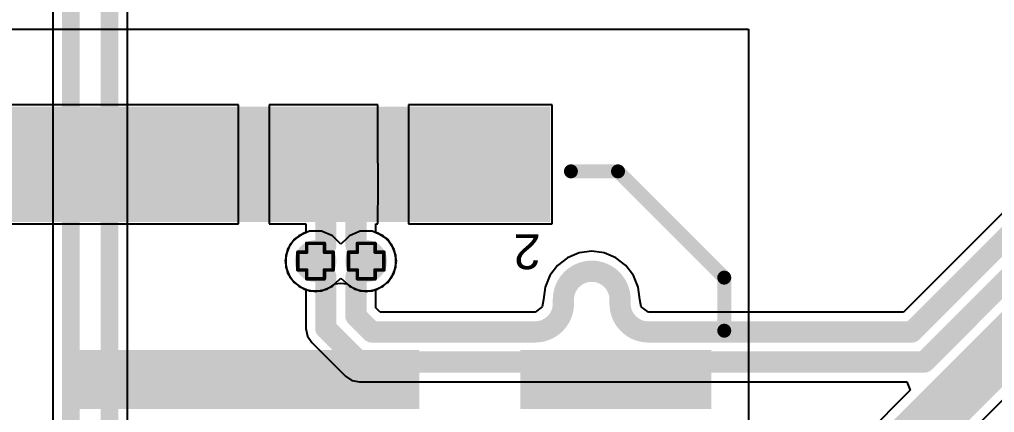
# Model space of a CAD drawing. Header units: inches. Extents: x -1 to 13, y -1.6 to 0.5.
# Drawn here: x 0.596 to 1.147, y -0.102 to 0.119 of the extents above; entities that cross this region are included whole.
import ezdxf

# ---------------------------------------------------------------- set-up
doc = ezdxf.new("R2010")
doc.units = ezdxf.units.IN
doc.header["$MEASUREMENT"] = 0
for name, color, linetype in [('Bottom Layer', 5, 'Continuous'), ('Drill Drawing', 1, 'Continuous'), ('Top Layer', 1, 'Continuous'), ('Top Overlay', 2, 'Continuous'), ('Top Paste', 8, 'Continuous'), ('Top Solder', 216, 'Continuous'), ('Via Holes', 16, 'Continuous')]:
    doc.layers.add(name, color=color, linetype=linetype)
doc.styles.add('Arial', font='', dxfattribs={"height": 0.2})
doc.styles.get('Arial').set_extended_font_data('Arial')

# ---------------------------------------------------------------- blocks, each defined once
blk = doc.blocks.new('QTH_030_01_L_D_A_K_TR_8')
at = {"layer": 'Top Layer'}
for points in [[(-0.38248, 0.0126), (-0.28248, 0.0126), (-0.28248, -0.0126), (-0.38248, -0.0126)], [(-0.21752, 0.0126), (-0.03248, 0.0126), (-0.03248, -0.0126), (-0.21752, -0.0126)], [(-0.29144, -0.09295), (-0.27943, -0.09295), (-0.27943, -0.15004), (-0.29144, -0.15004)], [(-0.27175, -0.09295), (-0.25974, -0.09295), (-0.25974, -0.15004), (-0.27175, -0.15004)], [(-0.25207, -0.09295), (-0.24006, -0.09295), (-0.24006, -0.15004), (-0.25207, -0.15004)], [(-0.23238, -0.09295), (-0.22037, -0.09295), (-0.22037, -0.15004), (-0.23238, -0.15004)], [(-0.2127, -0.09295), (-0.20069, -0.09295), (-0.20069, -0.15004), (-0.2127, -0.15004)], [(-0.19301, -0.09295), (-0.181, -0.09295), (-0.181, -0.15004), (-0.19301, -0.15004)], [(-0.17333, -0.09295), (-0.16132, -0.09295), (-0.16132, -0.15004), (-0.17333, -0.15004)], [(-0.15364, -0.09295), (-0.14163, -0.09295), (-0.14163, -0.15004), (-0.15364, -0.15004)], [(-0.13396, -0.09295), (-0.12195, -0.09295), (-0.12195, -0.15004), (-0.13396, -0.15004)], [(-0.11427, -0.09295), (-0.10226, -0.09295), (-0.10226, -0.15004), (-0.11427, -0.15004)], [(-0.09459, -0.09295), (-0.08258, -0.09295), (-0.08258, -0.15004), (-0.09459, -0.15004)], [(-0.0749, -0.09295), (-0.06289, -0.09295), (-0.06289, -0.15004), (-0.0749, -0.15004)], [(-0.05522, -0.09295), (-0.04321, -0.09295), (-0.04321, -0.15004), (-0.05522, -0.15004)], [(-0.03553, -0.09295), (-0.02352, -0.09295), (-0.02352, -0.15004), (-0.03553, -0.15004)], [(-0.01585, -0.09295), (-0.00384, -0.09295), (-0.00384, -0.15004), (-0.01585, -0.15004)], [(0.00384, -0.09295), (0.01585, -0.09295), (0.01585, -0.15004), (0.00384, -0.15004)]]:
    blk.add_hatch(color=1, dxfattribs=at).paths.add_polyline_path(points)
at = {"layer": 'Top Paste'}
for points in [[(-0.38248, 0.0126), (-0.28248, 0.0126), (-0.28248, -0.0126), (-0.38248, -0.0126)], [(-0.21752, 0.0126), (-0.03248, 0.0126), (-0.03248, -0.0126), (-0.21752, -0.0126)], [(-0.29144, -0.09295), (-0.27943, -0.09295), (-0.27943, -0.15004), (-0.29144, -0.15004)], [(-0.27175, -0.09295), (-0.25974, -0.09295), (-0.25974, -0.15004), (-0.27175, -0.15004)], [(-0.25207, -0.09295), (-0.24006, -0.09295), (-0.24006, -0.15004), (-0.25207, -0.15004)], [(-0.23238, -0.09295), (-0.22037, -0.09295), (-0.22037, -0.15004), (-0.23238, -0.15004)], [(-0.2127, -0.09295), (-0.20069, -0.09295), (-0.20069, -0.15004), (-0.2127, -0.15004)], [(-0.19301, -0.09295), (-0.181, -0.09295), (-0.181, -0.15004), (-0.19301, -0.15004)], [(-0.17333, -0.09295), (-0.16132, -0.09295), (-0.16132, -0.15004), (-0.17333, -0.15004)], [(-0.15364, -0.09295), (-0.14163, -0.09295), (-0.14163, -0.15004), (-0.15364, -0.15004)], [(-0.13396, -0.09295), (-0.12195, -0.09295), (-0.12195, -0.15004), (-0.13396, -0.15004)], [(-0.11427, -0.09295), (-0.10226, -0.09295), (-0.10226, -0.15004), (-0.11427, -0.15004)], [(-0.09459, -0.09295), (-0.08258, -0.09295), (-0.08258, -0.15004), (-0.09459, -0.15004)], [(-0.0749, -0.09295), (-0.06289, -0.09295), (-0.06289, -0.15004), (-0.0749, -0.15004)], [(-0.05522, -0.09295), (-0.04321, -0.09295), (-0.04321, -0.15004), (-0.05522, -0.15004)], [(-0.03553, -0.09295), (-0.02352, -0.09295), (-0.02352, -0.15004), (-0.03553, -0.15004)], [(-0.01585, -0.09295), (-0.00384, -0.09295), (-0.00384, -0.15004), (-0.01585, -0.15004)], [(0.00384, -0.09295), (0.01585, -0.09295), (0.01585, -0.15004), (0.00384, -0.15004)]]:
    blk.add_hatch(color=8, dxfattribs=at).paths.add_polyline_path(points)
at = {"layer": 'Top Solder'}
for points in [[(-0.38648, 0.0166), (-0.27848, 0.0166), (-0.27848, -0.0166), (-0.38648, -0.0166)], [(-0.22152, 0.0166), (-0.02848, 0.0166), (-0.02848, -0.0166), (-0.22152, -0.0166)], [(-0.29544, -0.08895), (-0.27543, -0.08895), (-0.27543, -0.15404), (-0.29544, -0.15404)], [(-0.27575, -0.08895), (-0.25574, -0.08895), (-0.25574, -0.15404), (-0.27575, -0.15404)], [(-0.25607, -0.08895), (-0.23606, -0.08895), (-0.23606, -0.15404), (-0.25607, -0.15404)], [(-0.23638, -0.08895), (-0.21637, -0.08895), (-0.21637, -0.15404), (-0.23638, -0.15404)], [(-0.2167, -0.08895), (-0.19669, -0.08895), (-0.19669, -0.15404), (-0.2167, -0.15404)], [(-0.19701, -0.08895), (-0.177, -0.08895), (-0.177, -0.15404), (-0.19701, -0.15404)], [(-0.17733, -0.08895), (-0.15732, -0.08895), (-0.15732, -0.15404), (-0.17733, -0.15404)], [(-0.15764, -0.08895), (-0.13763, -0.08895), (-0.13763, -0.15404), (-0.15764, -0.15404)], [(-0.13796, -0.08895), (-0.11795, -0.08895), (-0.11795, -0.15404), (-0.13796, -0.15404)], [(-0.11827, -0.08895), (-0.09826, -0.08895), (-0.09826, -0.15404), (-0.11827, -0.15404)], [(-0.09859, -0.08895), (-0.07858, -0.08895), (-0.07858, -0.15404), (-0.09859, -0.15404)], [(-0.0789, -0.08895), (-0.05889, -0.08895), (-0.05889, -0.15404), (-0.0789, -0.15404)], [(-0.05922, -0.08895), (-0.03921, -0.08895), (-0.03921, -0.15404), (-0.05922, -0.15404)], [(-0.03953, -0.08895), (-0.01952, -0.08895), (-0.01952, -0.15404), (-0.03953, -0.15404)], [(-0.01985, -0.08895), (0.00016, -0.08895), (0.00016, -0.15404), (-0.01985, -0.15404)], [(-0.00016, -0.08895), (0.01985, -0.08895), (0.01985, -0.15404), (-0.00016, -0.15404)]]:
    blk.add_hatch(color=216, dxfattribs=at).paths.add_polyline_path(points)
at = {"layer": 'Top Overlay', "const_width": 0.00787}
for points in [[(-0.3937, -0.02756), (-0.3937, -0.05752)], [(-0.3337, -0.11752), (-0.3937, -0.05752)], [(-0.30709, -0.11752), (-0.3337, -0.11752)]]:
    blk.add_lwpolyline(points, dxfattribs=at)
at = {"layer": 'Top Overlay', "const_width": 0.00394}
for points in [[(-0.39567, -0.02756, 1), (-0.39173, -0.02756, 1)], [(-0.39567, -0.05752, 1), (-0.39173, -0.05752, 1)], [(-0.39567, -0.05752, 1), (-0.39173, -0.05752, 1)], [(-0.33567, -0.11752, 1), (-0.33173, -0.11752, 1)], [(-0.33567, -0.11752, 1), (-0.33173, -0.11752, 1)], [(-0.30906, -0.11752, 1), (-0.30512, -0.11752, 1)]]:
    blk.add_lwpolyline(points, format="xyb", close=True, dxfattribs=at)
at = {"layer": 'Top Overlay', "style": 'Arial'}
blk.add_text('2', height=0.01969, dxfattribs=at).set_placement((-0.29, -0.082))

msp = doc.modelspace()

# ---------------------------------------------------------------- hatches: boundary and pattern name
at = {"layer": 'Bottom Layer'}
h = msp.add_hatch(color=5, dxfattribs=at)
edge = h.paths.add_edge_path()
edge.add_arc((0.76325, -0.017), 0.01181, 0, 360)
h = msp.add_hatch(color=5, dxfattribs=at)
edge = h.paths.add_edge_path()
edge.add_arc((0.79188, -0.017), 0.01181, 0, 360)
at = {"layer": 'Top Layer'}
h = msp.add_hatch(color=1, dxfattribs=at)
edge = h.paths.add_edge_path()
edge.add_arc((0.76325, -0.017), 0.01181, 0, 360)
h = msp.add_hatch(color=1, dxfattribs=at)
edge = h.paths.add_edge_path()
edge.add_arc((0.79188, -0.017), 0.01181, 0, 360)
at = {"layer": 'Via Holes'}
h = msp.add_hatch(color=7, dxfattribs=at)
edge = h.paths.add_edge_path()
edge.add_arc((0.76325, -0.017), 0.00591, 0, 360)
h = msp.add_hatch(color=7, dxfattribs=at)
edge = h.paths.add_edge_path()
edge.add_arc((0.79188, -0.017), 0.00591, 0, 360)

# ---------------------------------------------------------------- linework, layer by layer
at = {"layer": 'Bottom Layer'}
for p, q in [((0.61479, 0.14839), (0.61479, -0.393)), ((0.657, -0.393), (0.657, 0.13558)), ((1.2097, 0.0685), (1.09542, -0.04578)), ((0.75373, -0.00275), (0.749, -0.00748)), ((0.75991, -0.00019), (0.75373, -0.00275)), ((0.7666, -0.00019), (0.75991, -0.00019)), ((0.77278, -0.00275), (0.7666, -0.00019)), ((0.7743, -0.00427), (0.77278, -0.00275)), ((0.77757, -0.00742), (0.7743, -0.00427)), ((0.78083, -0.00427), (0.77757, -0.00742)), ((0.78235, -0.00275), (0.78083, -0.00427)), ((0.78853, -0.00019), (0.78235, -0.00275)), ((0.79522, -0.00019), (0.78853, -0.00019)), ((0.8014, -0.00275), (0.79522, -0.00019)), ((0.80613, -0.00748), (0.8014, -0.00275)), ((0.749, -0.00748), (0.74644, -0.01366)), ((0.80869, -0.01366), (0.80613, -0.00748)), ((0.74644, -0.01366), (0.74644, -0.02034)), ((0.80869, -0.02034), (0.80869, -0.01366)), ((0.90565, -0.01514), (0.90001, -0.01947)), ((0.91221, -0.01242), (0.90565, -0.01514)), ((0.91926, -0.01149), (0.91221, -0.01242)), ((0.92631, -0.01242), (0.91926, -0.01149)), ((0.93288, -0.01514), (0.92631, -0.01242)), ((0.93852, -0.01947), (0.93288, -0.01514)), ((0.74644, -0.02034), (0.749, -0.02652)), ((0.80613, -0.02652), (0.80869, -0.02034)), ((0.90001, -0.01947), (0.89568, -0.02511)), ((0.94285, -0.02511), (0.93852, -0.01947)), ((0.749, -0.02652), (0.75373, -0.03125)), ((0.8014, -0.03125), (0.80613, -0.02652)), ((0.89568, -0.02511), (0.89296, -0.03167)), ((0.94557, -0.03167), (0.94285, -0.02511)), ((0.75373, -0.03125), (0.75785, -0.03296)), ((0.75785, -0.03296), (0.75785, -0.05504)), ((0.79728, -0.03296), (0.8014, -0.03125)), ((0.79728, -0.04335), (0.79728, -0.03296)), ((0.89296, -0.03167), (0.89203, -0.03872)), ((0.94649, -0.03872), (0.94557, -0.03167)), ((0.89239, -0.35432), (1.21258, -0.03413)), ((0.79971, -0.04578), (0.79728, -0.04335)), ((0.89125, -0.04283), (0.88726, -0.04578)), ((0.89203, -0.03872), (0.89125, -0.04283)), ((0.89203, -0.03872), (0.89203, -0.03872)), ((0.9465, -0.03872), (0.94649, -0.03872)), ((0.94727, -0.04283), (0.9465, -0.03872)), ((0.95126, -0.04578), (0.94727, -0.04283)), ((0.88726, -0.04578), (0.79971, -0.04578)), ((1.09542, -0.04578), (0.95126, -0.04578)), ((0.75785, -0.05504), (0.75785, -0.05504)), ((0.75785, -0.05504), (0.7587, -0.05933)), ((0.7587, -0.05933), (0.76113, -0.06297)), ((0.76113, -0.06297), (0.78009, -0.08193)), ((0.78009, -0.08193), (0.78009, -0.08193)), ((0.78009, -0.08193), (0.78373, -0.08436)), ((0.78373, -0.08436), (0.78802, -0.08522)), ((0.78802, -0.08522), (1.09729, -0.08522)), ((1.09729, -0.08522), (1.0992, -0.08983)), ((1.0992, -0.08983), (0.85758, -0.33145))]:
    msp.add_line(p, q, dxfattribs=at)
for points, const_width in [([(0.62499, -0.75999), (0.62499, 0.14839)], 0.01), ([(0.6468, -0.75095), (0.6468, 0.1398)], 0.01), ([(1.10006, -0.057), (1.21763, 0.06057)], 0.012), ([(1.1071, -0.074), (1.22468, 0.04357)], 0.012), ([(0.872, -0.34587), (1.20414, -0.01374)], 0.03), ([(0.872, -0.34587), (1.20414, -0.01374)], 0.03), ([(0.76325, -0.02014), (0.76325, -0.017)], 0.012), ([(0.79188, -0.02014), (0.79188, -0.017)], 0.012), ([(0.76325, -0.02014), (0.76907, -0.02596)], 0.012), ([(0.78607, -0.02596), (0.79188, -0.02014)], 0.012), ([(0.76907, -0.05504), (0.76907, -0.02596)], 0.012), ([(0.78607, -0.048), (0.78607, -0.02596)], 0.012), ([(0.90326, -0.041), (0.90326, -0.03872)], 0.012), ([(0.93526, -0.041), (0.93526, -0.03872)], 0.012), ([(0.78607, -0.048), (0.79507, -0.057)], 0.012), ([(0.76907, -0.05504), (0.78802, -0.074)], 0.012), ([(0.79507, -0.057), (0.80111, -0.057)], 0.012), ([(0.80111, -0.057), (0.88726, -0.057)], 0.012), ([(0.95126, -0.057), (0.98926, -0.057)], 0.012), ([(0.98926, -0.057), (1.10006, -0.057)], 0.012), ([(0.78802, -0.074), (1.1071, -0.074)], 0.012)]:
    msp.add_lwpolyline(points, dxfattribs=dict(at, const_width=const_width))
at = {"layer": 'Bottom Layer', "const_width": 0.006}
for points in [[(0.76025, -0.017, 1), (0.76625, -0.017, 1)], [(0.78888, -0.017, 1), (0.79488, -0.017, 1)], [(0.76025, -0.02014, 1), (0.76625, -0.02014, 1)], [(0.76025, -0.02014, 1), (0.76625, -0.02014, 1)], [(0.78888, -0.02014, 1), (0.79488, -0.02014, 1)], [(0.78888, -0.02014, 1), (0.79488, -0.02014, 1)], [(0.76607, -0.02596, 1), (0.77207, -0.02596, 1)], [(0.76607, -0.02596, 1), (0.77207, -0.02596, 1)], [(0.78307, -0.02596, 1), (0.78907, -0.02596, 1)], [(0.78307, -0.02596, 1), (0.78907, -0.02596, 1)], [(0.90026, -0.03872, 1), (0.90626, -0.03872, 1)], [(0.90026, -0.03872, 1), (0.90626, -0.03872, 1)], [(0.93226, -0.03872, 1), (0.93826, -0.03872, 1)], [(0.93226, -0.03872, 1), (0.93826, -0.03872, 1)], [(0.90026, -0.041, 1), (0.90626, -0.041, 1)], [(0.90026, -0.041, 1), (0.90626, -0.041, 1)], [(0.93226, -0.041, 1), (0.93826, -0.041, 1)], [(0.93226, -0.041, 1), (0.93826, -0.041, 1)], [(0.78307, -0.048, 1), (0.78907, -0.048, 1)], [(0.78307, -0.048, 1), (0.78907, -0.048, 1)], [(0.76607, -0.05504, 1), (0.77207, -0.05504, 1)], [(0.76607, -0.05504, 1), (0.77207, -0.05504, 1)], [(0.79207, -0.057, 1), (0.79807, -0.057, 1)], [(0.79207, -0.057, 1), (0.79807, -0.057, 1)], [(0.79811, -0.057, 1), (0.80411, -0.057, 1)], [(0.79811, -0.057, 1), (0.80411, -0.057, 1)], [(0.88426, -0.057, 1), (0.89026, -0.057, 1)], [(0.88426, -0.057, 1), (0.89026, -0.057, 1)], [(0.94826, -0.057, 1), (0.95426, -0.057, 1)], [(0.94826, -0.057, 1), (0.95426, -0.057, 1)], [(0.98626, -0.057, 1), (0.99226, -0.057, 1)], [(0.98626, -0.057, 1), (0.99226, -0.057, 1)], [(1.09706, -0.057, 1), (1.10306, -0.057, 1)], [(1.09706, -0.057, 1), (1.10306, -0.057, 1)], [(0.78502, -0.074, 1), (0.79102, -0.074, 1)], [(0.78502, -0.074, 1), (0.79102, -0.074, 1)], [(1.1041, -0.074, 1), (1.1101, -0.074, 1)], [(1.1041, -0.074, 1), (1.1101, -0.074, 1)]]:
    msp.add_lwpolyline(points, format="xyb", close=True, dxfattribs=at)
at = {"layer": 'Bottom Layer', "const_width": 0.012}
for points in [[(0.90326, -0.03872, -1), (0.93526, -0.03872)], [(0.90326, -0.041, -0.414214), (0.88726, -0.057)], [(0.95126, -0.057, -0.414214), (0.93526, -0.041)]]:
    msp.add_lwpolyline(points, format="xyb", dxfattribs=at)
at = {"layer": 'Drill Drawing', "const_width": 0.002}
for points in [[(0.75325, -0.022), (0.75325, -0.012)], [(0.75325, -0.012), (0.75825, -0.012)], [(0.75825, -0.012), (0.75825, -0.007)], [(0.75825, -0.007), (0.76825, -0.007)], [(0.76825, -0.012), (0.76825, -0.007)], [(0.76825, -0.012), (0.77325, -0.012)], [(0.77325, -0.022), (0.77325, -0.012)], [(0.78188, -0.022), (0.78188, -0.012)], [(0.78188, -0.012), (0.78688, -0.012)], [(0.78688, -0.012), (0.78688, -0.007)], [(0.78688, -0.007), (0.79688, -0.007)], [(0.79688, -0.012), (0.79688, -0.007)], [(0.79688, -0.012), (0.80188, -0.012)], [(0.80188, -0.022), (0.80188, -0.012)], [(0.75325, -0.022), (0.75825, -0.022)], [(0.75825, -0.027), (0.75825, -0.022)], [(0.76825, -0.022), (0.77325, -0.022)], [(0.76825, -0.027), (0.76825, -0.022)], [(0.78188, -0.022), (0.78688, -0.022)], [(0.78688, -0.027), (0.78688, -0.022)], [(0.79688, -0.022), (0.80188, -0.022)], [(0.79688, -0.027), (0.79688, -0.022)], [(0.75825, -0.027), (0.76825, -0.027)], [(0.78688, -0.027), (0.79688, -0.027)]]:
    msp.add_lwpolyline(points, dxfattribs=at)
at = {"layer": 'Drill Drawing', "const_width": 0.001}
for points in [[(0.75275, -0.012, 1), (0.75375, -0.012, 1)], [(0.75275, -0.012, 1), (0.75375, -0.012, 1)], [(0.75775, -0.007, 1), (0.75875, -0.007, 1)], [(0.75775, -0.007, 1), (0.75875, -0.007, 1)], [(0.75775, -0.012, 1), (0.75875, -0.012, 1)], [(0.75775, -0.012, 1), (0.75875, -0.012, 1)], [(0.76775, -0.007, 1), (0.76875, -0.007, 1)], [(0.76775, -0.007, 1), (0.76875, -0.007, 1)], [(0.76775, -0.012, 1), (0.76875, -0.012, 1)], [(0.76775, -0.012, 1), (0.76875, -0.012, 1)], [(0.77275, -0.012, 1), (0.77375, -0.012, 1)], [(0.77275, -0.012, 1), (0.77375, -0.012, 1)], [(0.78138, -0.012, 1), (0.78238, -0.012, 1)], [(0.78138, -0.012, 1), (0.78238, -0.012, 1)], [(0.78638, -0.007, 1), (0.78738, -0.007, 1)], [(0.78638, -0.007, 1), (0.78738, -0.007, 1)], [(0.78638, -0.012, 1), (0.78738, -0.012, 1)], [(0.78638, -0.012, 1), (0.78738, -0.012, 1)], [(0.79638, -0.007, 1), (0.79738, -0.007, 1)], [(0.79638, -0.007, 1), (0.79738, -0.007, 1)], [(0.79638, -0.012, 1), (0.79738, -0.012, 1)], [(0.79638, -0.012, 1), (0.79738, -0.012, 1)], [(0.80138, -0.012, 1), (0.80238, -0.012, 1)], [(0.80138, -0.012, 1), (0.80238, -0.012, 1)], [(0.75275, -0.022, 1), (0.75375, -0.022, 1)], [(0.75275, -0.022, 1), (0.75375, -0.022, 1)], [(0.75775, -0.022, 1), (0.75875, -0.022, 1)], [(0.75775, -0.022, 1), (0.75875, -0.022, 1)], [(0.76775, -0.022, 1), (0.76875, -0.022, 1)], [(0.76775, -0.022, 1), (0.76875, -0.022, 1)], [(0.77275, -0.022, 1), (0.77375, -0.022, 1)], [(0.77275, -0.022, 1), (0.77375, -0.022, 1)], [(0.78138, -0.022, 1), (0.78238, -0.022, 1)], [(0.78138, -0.022, 1), (0.78238, -0.022, 1)], [(0.78638, -0.022, 1), (0.78738, -0.022, 1)], [(0.78638, -0.022, 1), (0.78738, -0.022, 1)], [(0.79638, -0.022, 1), (0.79738, -0.022, 1)], [(0.79638, -0.022, 1), (0.79738, -0.022, 1)], [(0.80138, -0.022, 1), (0.80238, -0.022, 1)], [(0.80138, -0.022, 1), (0.80238, -0.022, 1)], [(0.75775, -0.027, 1), (0.75875, -0.027, 1)], [(0.75775, -0.027, 1), (0.75875, -0.027, 1)], [(0.76775, -0.027, 1), (0.76875, -0.027, 1)], [(0.76775, -0.027, 1), (0.76875, -0.027, 1)], [(0.78638, -0.027, 1), (0.78738, -0.027, 1)], [(0.78638, -0.027, 1), (0.78738, -0.027, 1)], [(0.79638, -0.027, 1), (0.79738, -0.027, 1)], [(0.79638, -0.027, 1), (0.79738, -0.027, 1)]]:
    msp.add_lwpolyline(points, format="xyb", close=True, dxfattribs=at)
at = {"layer": 'Top Layer'}
for p, q in [((0.19787, 0.11389), (1.00787, 0.11389)), ((1.00787, 0.11389), (1.00787, -0.29611)), ((0.71967, 0.07118), (0.55987, 0.07118)), ((0.71967, 0.07118), (0.55987, 0.07118)), ((0.71967, 0.00409), (0.71967, 0.07118)), ((0.71967, 0.00409), (0.71967, 0.07118)), ((0.79841, 0.07118), (0.73703, 0.07118)), ((0.73703, 0.07118), (0.73703, 0.00409)), ((0.79841, 0.07118), (0.73703, 0.07118)), ((0.73703, 0.07118), (0.73703, 0.00409)), ((0.79841, 0.0387), (0.79841, 0.07118)), ((0.79841, 0.0387), (0.79841, 0.07118)), ((0.89684, 0.07118), (0.81577, 0.07118)), ((0.81577, 0.07118), (0.81577, 0.00409)), ((0.89684, 0.07118), (0.81577, 0.07118)), ((0.81577, 0.07118), (0.81577, 0.00409)), ((0.89684, 0.00409), (0.89684, 0.07118)), ((0.89684, 0.00409), (0.89684, 0.07118)), ((0.79862, 0.03764), (0.79841, 0.0387)), ((0.79862, 0.03764), (0.79841, 0.0387)), ((0.79862, 0.0151), (0.79862, 0.03764)), ((0.79862, 0.0151), (0.79862, 0.03764)), ((0.79841, 0.01403), (0.79862, 0.0151)), ((0.79841, 0.01403), (0.79862, 0.0151)), ((0.79841, 0.00409), (0.79841, 0.01403)), ((0.79841, 0.00409), (0.79841, 0.01403)), ((0.79862, 0.0151), (0.79862, 0.0151)), ((0.79862, 0.0151), (0.79862, 0.0151)), ((0.55987, 0.00409), (0.71967, 0.00409)), ((0.55987, 0.00409), (0.71967, 0.00409)), ((0.73703, 0.00409), (0.75785, 0.00409)), ((0.73703, 0.00409), (0.75785, 0.00409)), ((0.75785, 0.00409), (0.75785, -0.00104)), ((0.75785, 0.00409), (0.75785, -0.00093)), ((0.79728, -0.00104), (0.79728, 0.00409)), ((0.79728, 0.00409), (0.79841, 0.00409)), ((0.79728, -0.00093), (0.79728, 0.00409)), ((0.79728, 0.00409), (0.79841, 0.00409)), ((0.81577, 0.00409), (0.89684, 0.00409)), ((0.81577, 0.00409), (0.89684, 0.00409)), ((0.75113, -0.00488), (0.74742, -0.01044)), ((0.75373, -0.00275), (0.749, -0.00748)), ((0.7567, -0.00116), (0.75113, -0.00488)), ((0.75785, -0.00104), (0.75373, -0.00275)), ((0.75785, -0.00093), (0.7567, -0.00116)), ((0.79844, -0.00116), (0.79728, -0.00093)), ((0.8014, -0.00275), (0.79728, -0.00104)), ((0.804, -0.00488), (0.79844, -0.00116)), ((0.80613, -0.00748), (0.8014, -0.00275)), ((0.80771, -0.01044), (0.804, -0.00488)), ((0.74742, -0.01044), (0.74611, -0.017)), ((0.749, -0.00748), (0.74644, -0.01366)), ((0.80869, -0.01366), (0.80613, -0.00748)), ((0.80902, -0.017), (0.80771, -0.01044)), ((0.74644, -0.01366), (0.74644, -0.02034)), ((0.80869, -0.02034), (0.80869, -0.01366)), ((0.74611, -0.017), (0.74742, -0.02356)), ((0.74644, -0.02034), (0.749, -0.02652)), ((0.80613, -0.02652), (0.80869, -0.02034)), ((0.80771, -0.02356), (0.80902, -0.017)), ((0.74742, -0.02356), (0.75113, -0.02912)), ((0.749, -0.02652), (0.75373, -0.03125)), ((0.7743, -0.02973), (0.77757, -0.02658)), ((0.77757, -0.02658), (0.78083, -0.02973)), ((0.8014, -0.03125), (0.80613, -0.02652)), ((0.804, -0.02912), (0.80771, -0.02356)), ((0.75113, -0.02912), (0.7567, -0.03284)), ((0.75373, -0.03125), (0.75991, -0.03381)), ((0.7567, -0.03284), (0.76325, -0.03414)), ((0.76325, -0.03414), (0.76981, -0.03284)), ((0.7666, -0.03381), (0.77278, -0.03125)), ((0.76981, -0.03284), (0.77425, -0.02987)), ((0.77278, -0.03125), (0.7743, -0.02973)), ((0.77425, -0.02987), (0.77757, -0.02942)), ((0.77757, -0.02942), (0.78088, -0.02987)), ((0.78083, -0.02973), (0.78235, -0.03125)), ((0.78088, -0.02987), (0.78532, -0.03284)), ((0.78235, -0.03125), (0.78853, -0.03381)), ((0.78532, -0.03284), (0.79188, -0.03414)), ((0.79188, -0.03414), (0.79844, -0.03284)), ((0.79522, -0.03381), (0.8014, -0.03125)), ((0.79844, -0.03284), (0.804, -0.02912)), ((0.75991, -0.03381), (0.7666, -0.03381)), ((0.78853, -0.03381), (0.79522, -0.03381))]:
    msp.add_line(p, q, dxfattribs=at)
at = {"layer": 'Top Layer', "const_width": 0.012}
for points in [[(0.76772, 0.0151), (0.76772, 0.03764)], [(0.78741, 0.0151), (0.78741, 0.03764)], [(0.76772, 0.0151), (0.76907, 0.01375)], [(0.76907, -0.00804), (0.76907, 0.01375)], [(0.78607, 0.01375), (0.78741, 0.0151)], [(0.78607, -0.00804), (0.78607, 0.01375)]]:
    msp.add_lwpolyline(points, dxfattribs=at)
at = {"layer": 'Top Layer', "const_width": 0.006}
for points in [[(0.76472, 0.03764, 1), (0.77072, 0.03764, 1)], [(0.78441, 0.03764, 1), (0.79041, 0.03764, 1)], [(0.76472, 0.0151, 1), (0.77072, 0.0151, 1)], [(0.76472, 0.0151, 1), (0.77072, 0.0151, 1)], [(0.76607, 0.01375, 1), (0.77207, 0.01375, 1)], [(0.76607, 0.01375, 1), (0.77207, 0.01375, 1)], [(0.78307, 0.01375, 1), (0.78907, 0.01375, 1)], [(0.78307, 0.01375, 1), (0.78907, 0.01375, 1)], [(0.78441, 0.0151, 1), (0.79041, 0.0151, 1)], [(0.78441, 0.0151, 1), (0.79041, 0.0151, 1)], [(0.76607, -0.00804, 1), (0.77207, -0.00804, 1)], [(0.78307, -0.00804, 1), (0.78907, -0.00804, 1)]]:
    msp.add_lwpolyline(points, format="xyb", close=True, dxfattribs=at)

# ---------------------------------------------------------------- block references
at = {"rotation": 180}
msp.add_blockref('QTH_030_01_L_D_A_K_TR_8', (0.6004, -0.08386), dxfattribs=at)

doc.saveas('drawing.dxf')
